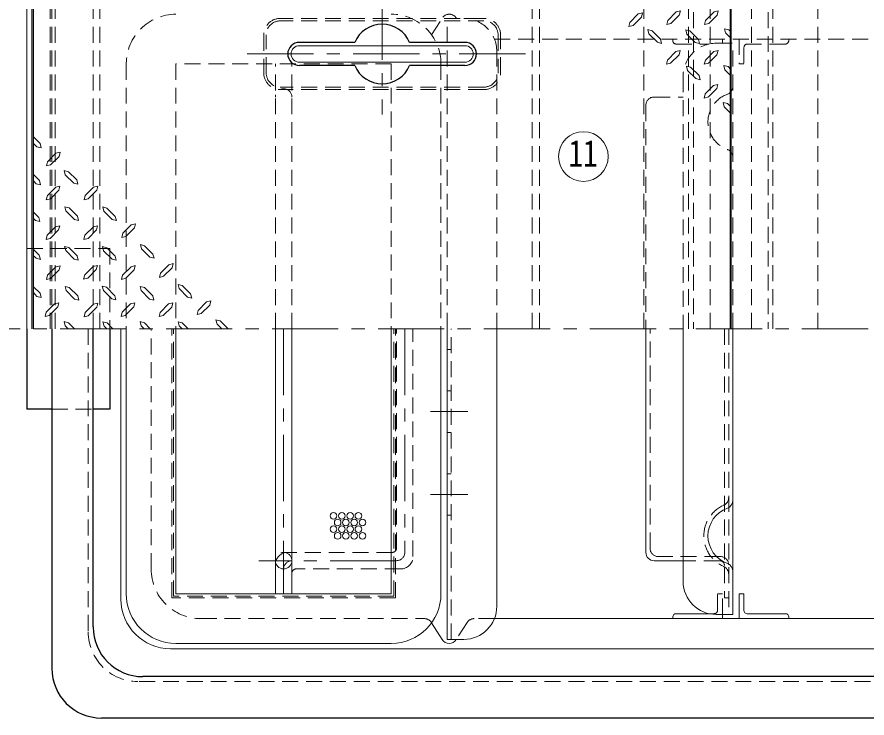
# Model space of a CAD drawing. Units: millimetres at full size, sheet at 1:8; details may follow other scales. Extents: x -1653 to 1587, y -1063 to 1185.
# Drawn here: x -1369 to -855, y 550 to 973 of the extents above; entities that cross this region are included whole.
import ezdxf
from ezdxf.enums import TextEntityAlignment as Align

# ---------------------------------------------------------------- set-up
doc = ezdxf.new("R2010")
doc.units = ezdxf.units.MM
doc.header["$LTSCALE"] = 8
doc.linetypes.add('CHAIN1', pattern=[8, 5, -1, 1, -1])
doc.linetypes.add('DASHED1', pattern=[1.8, 1.2, -0.6])
doc.layers.add('0-0_ﾚｲﾔ1', color=4, linetype='Continuous', lineweight=9)
doc.styles.add('ＭＳ ゴシック', font='')
doc.styles.get('ＭＳ ゴシック').set_extended_font_data('MS Gothic')

msp = doc.modelspace()

# ---------------------------------------------------------------- linework, layer by layer
at = {"layer": '0-0_ﾚｲﾔ1', "color": 7, "lineweight": 18}
for p, q in [((-1362.576, 1035.018), (-1362.576, 785.018)), ((-1359.576, 1032.018), (-1359.576, 785.018)), ((-1098.076, 956.018), (-1198.076, 956.018)), ((-1098.076, 946.018), (-1198.076, 946.018)), ((-1212.576, 785.018), (-1212.576, 645.018)), ((-1202.576, 785.018), (-1202.576, 645.018)), ((-1108.826, 785.018), (-1108.826, 597.518)), ((-1078.826, 785.018), (-1078.826, 617.518)), ((-966.326, 632.518), (-966.326, 785.018)), ((-936.326, 785.018), (-936.326, 681.378)), ((-936.326, 638.658), (-936.326, 612.518)), ((-946.326, 612.518), (-936.326, 612.518)), ((-1098.826, 597.518), (-1108.826, 597.518))]:
    msp.add_line(p, q, dxfattribs=at)
at = {"layer": '0-0_ﾚｲﾔ1', "color": 5, "lineweight": 25}
for p, q in [((-1358.576, 785.018), (-1358.576, 1031.018)), ((-1164.659, 958.018), (-1198.076, 958.018)), ((-1098.076, 958.018), (-1131.493, 958.018)), ((-1164.659, 944.018), (-1198.076, 944.018)), ((-1098.076, 944.018), (-1131.493, 944.018)), ((-1362.576, 785.018), (-1362.576, 736.518)), ((-1347.576, 785.018), (-1347.576, 580.018)), ((-1322.576, 605.018), (-1322.576, 785.018)), ((-1312.576, 785.018), (-1312.576, 736.518)), ((-1347.576, 736.518), (-1362.576, 736.518)), ((-1312.576, 736.518), (-1322.576, 736.518)), ((-582.576, 575.018), (-1292.576, 575.018)), ((-557.576, 550.018), (-1317.576, 550.018))]:
    msp.add_line(p, q, dxfattribs=at)
at = {"layer": '0-0_ﾚｲﾔ1', "color": 1, "lineweight": 40}
msp.add_line((-937.576, 785.018), (-937.576, 1031.018), dxfattribs=at)
at = {"layer": '0-0_ﾚｲﾔ1', "color": 7, "linetype": 'DASHED1', "lineweight": 18}
for p, q in [((-1348.576, 785.018), (-1348.576, 1021.018)), ((-960.076, 1019.418), (-960.076, 785.018)), ((-915.076, 1019.418), (-915.076, 785.018)), ((-1318.576, 785.018), (-1318.576, 991.018)), ((-1057.576, 785.018), (-1057.576, 991.018)), ((-1053.076, 785.018), (-1053.076, 991.018)), ((-990.076, 785.018), (-990.076, 991.018)), ((-950.076, 785.018), (-950.076, 991.018)), ((-925.076, 785.018), (-925.076, 991.018)), ((-885.076, 785.018), (-885.076, 991.018)), ((-1086.576, 972.518), (-1209.576, 972.518)), ((-1086.576, 971.018), (-1209.576, 971.018)), ((-1219.576, 962.518), (-1219.576, 939.518)), ((-1218.076, 939.518), (-1218.076, 962.518)), ((-1078.076, 962.518), (-1078.076, 939.518)), ((-1076.576, 939.518), (-1076.576, 962.518)), ((-1086.576, 931.018), (-1209.576, 931.018)), ((-1086.576, 929.518), (-1209.576, 929.518)), ((-1325.576, 785.018), (-1325.576, 602.018)), ((-1347.576, 736.518), (-1322.576, 736.518)), ((-579.576, 572.018), (-1295.576, 572.018))]:
    msp.add_line(p, q, dxfattribs=at)
at = {"layer": '0-0_ﾚｲﾔ1', "linetype": 'DASHED1'}
for p, q in [((-1345.576, 785.018), (-1345.576, 1018.018)), ((-963.076, 785.018), (-963.076, 1018.018)), ((-912.076, 785.018), (-912.076, 1018.018)), ((-1322.576, 785.018), (-1322.576, 995.018)), ((-1347.576, 785.018), (-1347.576, 990.018)), ((-1118.226, 962.542), (-1111.801, 972.692)), ((-1108.826, 785.018), (-1108.826, 972.518)), ((-1080.286, 960.018), (-794.867, 960.018)), ((-972.576, 959.018), (-972.576, 960.018)), ((-942.576, 960.018), (-942.576, 957.518)), ((-902.576, 959.018), (-902.576, 960.018)), ((-970.576, 957.018), (-950.77, 957.018)), ((-946.326, 957.518), (-936.326, 957.518)), ((-936.326, 785.018), (-936.326, 957.518)), ((-929.576, 955.018), (-929.576, 945.018)), ((-904.576, 957.018), (-927.576, 957.018)), ((-1078.826, 785.018), (-1078.826, 952.518)), ((-1302.576, 945.018), (-1302.576, 785.018)), ((-1272.576, 945.018), (-1272.576, 785.018)), ((-1142.576, 945.018), (-1272.576, 945.018)), ((-1212.576, 785.018), (-1212.576, 945.018)), ((-1202.576, 785.018), (-1202.576, 945.018)), ((-1142.576, 945.018), (-1142.576, 785.018)), ((-1112.576, 945.018), (-1112.576, 785.018)), ((-966.326, 937.518), (-966.326, 785.018)), ((-983.826, 925.018), (-966.326, 925.018)), ((-988.826, 920.018), (-988.826, 785.018)), ((-1287.576, 640.018), (-1287.576, 785.018)), ((-1275.076, 622.518), (-1275.076, 785.018)), ((-1274.076, 623.518), (-1274.076, 785.018)), ((-1141.076, 623.518), (-1141.076, 785.018)), ((-1140.076, 622.518), (-1140.076, 785.018)), ((-1139.454, 652.518), (-1139.454, 785.018)), ((-1129.454, 647.518), (-1129.454, 785.018)), ((-1106.326, 597.518), (-1106.326, 785.018)), ((-986.326, 652.518), (-986.326, 785.018)), ((-941.326, 785.018), (-941.326, 622.518)), ((-938.826, 785.018), (-938.826, 612.518)), ((-1108.826, 772.518), (-1106.326, 772.518)), ((-1108.826, 747.518), (-1106.326, 747.518)), ((-1108.826, 722.518), (-1106.326, 722.518)), ((-1108.826, 697.518), (-1106.326, 697.518)), ((-1108.826, 672.518), (-1106.326, 672.518)), ((-1141.954, 650.018), (-1205.076, 650.018)), ((-943.826, 647.518), (-981.326, 647.518)), ((-944.326, 645.018), (-966.326, 645.018)), ((-1136.954, 640.018), (-1200.076, 640.018)), ((-1140.076, 622.518), (-1275.076, 622.518)), ((-1141.076, 623.518), (-1274.076, 623.518)), ((-942.576, 625.018), (-945.576, 625.018)), ((-945.576, 615.018), (-945.576, 625.018)), ((-942.576, 612.518), (-942.576, 625.018)), ((-938.826, 622.518), (-941.326, 622.518)), ((-950.77, 613.018), (-947.576, 613.018)), ((-1257.576, 610.018), (-1122.576, 610.018)), ((-1118.352, 607.692), (-1118.226, 607.495)), ((-1096.801, 607.692), (-1103.241, 597.518)), ((-1080.286, 610.018), (-1092.576, 610.018))]:
    msp.add_line(p, q, dxfattribs=at)
at = {"layer": '0-0_ﾚｲﾔ1', "linetype": 'CHAIN1'}
for p, q in [((-1148.076, 987.518), (-1148.076, 914.518)), ((-1061.576, 951.018), (-1234.576, 951.018)), ((-1598.576, 785.018), (-227.576, 785.018)), ((-1207.576, 785.018), (-1207.576, 625.018)), ((-1134.454, 785.018), (-1134.454, 650.018)), ((-1096.326, 735.018), (-1118.826, 735.018)), ((-1096.326, 685.018), (-1118.826, 685.018)), ((-1139.454, 645.018), (-1222.576, 645.018))]:
    msp.add_line(p, q, dxfattribs=at)
at = {"layer": '0-0_ﾚｲﾔ1'}
for p, q in [((-998.527, 970.107), (-999.17, 967.616)), ((-996.599, 968.259), (-991.536, 973.322)), ((-975.625, 971.313), (-976.268, 968.822)), ((-973.697, 969.465), (-968.634, 974.527)), ((-952.724, 971.232), (-953.366, 968.741)), ((-950.795, 969.384), (-945.733, 974.447)), ((-996.599, 968.259), (-999.17, 967.616)), ((-986.956, 963.116), (-987.599, 965.688)), ((-985.108, 965.045), (-987.599, 965.688)), ((-985.108, 965.045), (-980.045, 959.902)), ((-973.697, 969.465), (-976.268, 968.822)), ((-964.054, 963.036), (-964.697, 965.607)), ((-962.206, 964.965), (-964.697, 965.607)), ((-962.206, 964.965), (-957.143, 959.822)), ((-950.795, 969.384), (-953.366, 968.741)), ((-938.822, 965.607), (-941.393, 966.25)), ((-940.75, 963.679), (-941.393, 966.25)), ((-938.822, 965.607), (-937.576, 964.362)), ((-986.956, 963.116), (-981.893, 958.054)), ((-980.045, 959.902), (-979.322, 957.411)), ((-964.054, 963.036), (-958.991, 957.974)), ((-940.75, 963.679), (-937.576, 960.505)), ((-979.322, 957.411), (-981.893, 958.054)), ((-956.42, 957.331), (-958.991, 957.974)), ((-957.143, 959.822), (-956.42, 957.331)), ((-973.858, 945.518), (-968.795, 950.581)), ((-950.956, 945.438), (-945.893, 950.5)), ((-975.786, 947.366), (-976.429, 944.875)), ((-973.858, 945.518), (-976.429, 944.875)), ((-952.884, 947.286), (-953.527, 944.795)), ((-950.956, 945.438), (-953.527, 944.795)), ((-961.804, 943.027), (-964.375, 943.67)), ((-963.652, 941.099), (-964.375, 943.67)), ((-963.652, 941.099), (-958.59, 936.116)), ((-961.804, 943.027), (-956.741, 937.965)), ((-939.224, 943.349), (-941.795, 943.991)), ((-941.072, 941.42), (-941.795, 943.991)), ((-941.072, 941.42), (-937.576, 937.785)), ((-939.224, 943.349), (-937.576, 941.701)), ((-956.018, 935.393), (-958.59, 936.116)), ((-956.741, 937.965), (-956.018, 935.393)), ((-952.965, 926.875), (-947.902, 931.938)), ((-951.036, 925.027), (-946.054, 930.09)), ((-952.965, 926.875), (-953.608, 924.304)), ((-951.036, 925.027), (-953.608, 924.304)), ((-939.625, 921.09), (-942.197, 921.732)), ((-941.474, 919.161), (-942.197, 921.732)), ((-941.474, 919.161), (-937.576, 915.108)), ((-939.625, 921.09), (-937.576, 919.041)), ((-1354.679, 896.875), (-1358.576, 900.929)), ((-1356.527, 894.947), (-1358.576, 896.996)), ((-1356.527, 894.947), (-1353.956, 894.304)), ((-1354.679, 896.875), (-1353.956, 894.304)), ((-1345.116, 891.009), (-1350.099, 885.947)), ((-1343.188, 889.161), (-1348.25, 884.099)), ((-1345.116, 891.009), (-1342.545, 891.732)), ((-1343.188, 889.161), (-1342.545, 891.732)), ((-1355.081, 874.616), (-1358.576, 878.252)), ((-1340.134, 880.643), (-1337.563, 879.92)), ((-1339.411, 878.072), (-1340.134, 880.643)), ((-1334.349, 873.009), (-1339.411, 878.072)), ((-1332.5, 874.938), (-1337.563, 879.92)), ((-1356.929, 872.688), (-1358.576, 874.335)), ((-1356.929, 872.688), (-1354.358, 872.045)), ((-1355.081, 874.616), (-1354.358, 872.045)), ((-1334.349, 873.009), (-1331.777, 872.366)), ((-1332.5, 874.938), (-1331.777, 872.366)), ((-1345.197, 870.599), (-1350.259, 865.536)), ((-1345.197, 870.599), (-1342.625, 871.241)), ((-1343.268, 868.75), (-1342.625, 871.241)), ((-1322.295, 870.518), (-1327.358, 865.456)), ((-1322.295, 870.518), (-1319.724, 871.161)), ((-1320.366, 868.67), (-1319.724, 871.161)), ((-1339.733, 858.706), (-1337.161, 858.063)), ((-1339.009, 856.215), (-1339.733, 858.706)), ((-1332.099, 853), (-1337.161, 858.063)), ((-1316.831, 858.625), (-1314.259, 857.982)), ((-1316.108, 856.134), (-1316.831, 858.625)), ((-1309.197, 852.92), (-1314.259, 857.982)), ((-1355.402, 852.357), (-1358.576, 855.532)), ((-1355.402, 852.357), (-1354.759, 849.786)), ((-1333.947, 851.072), (-1339.009, 856.215)), ((-1332.099, 853), (-1331.456, 850.429)), ((-1311.045, 850.991), (-1316.108, 856.134)), ((-1309.197, 852.92), (-1308.554, 850.349)), ((-1357.331, 850.429), (-1358.576, 851.674)), ((-1357.331, 850.429), (-1354.759, 849.786)), ((-1345.358, 846.652), (-1342.786, 847.295)), ((-1343.429, 844.804), (-1342.786, 847.295)), ((-1333.947, 851.072), (-1331.456, 850.429)), ((-1322.456, 846.572), (-1319.884, 847.215)), ((-1320.527, 844.724), (-1319.884, 847.215)), ((-1311.045, 850.991), (-1308.554, 850.349)), ((-1299.554, 847.777), (-1304.616, 842.715)), ((-1299.554, 847.777), (-1296.983, 848.42)), ((-1297.625, 845.929), (-1296.983, 848.42)), ((-1345.358, 846.652), (-1350.42, 841.59)), ((-1322.456, 846.572), (-1327.518, 841.509)), ((-1355.161, 829.536), (-1358.576, 832.951)), ((-1339.893, 834.759), (-1337.322, 834.116)), ((-1339.17, 832.268), (-1339.893, 834.759)), ((-1334.108, 827.125), (-1339.17, 832.268)), ((-1332.259, 829.054), (-1337.322, 834.116)), ((-1316.991, 834.679), (-1314.42, 834.036)), ((-1316.268, 832.188), (-1316.991, 834.679)), ((-1311.206, 827.045), (-1316.268, 832.188)), ((-1309.358, 828.974), (-1314.42, 834.036)), ((-1294.09, 835.884), (-1291.518, 835.241)), ((-1293.366, 833.393), (-1294.09, 835.884)), ((-1288.304, 828.25), (-1293.366, 833.393)), ((-1286.456, 830.179), (-1291.518, 835.241)), ((-1357.009, 827.607), (-1358.576, 829.174)), ((-1357.009, 827.607), (-1354.438, 826.965)), ((-1355.161, 829.536), (-1354.438, 826.965)), ((-1334.108, 827.125), (-1331.616, 826.482)), ((-1332.259, 829.054), (-1331.616, 826.482)), ((-1311.206, 827.045), (-1308.715, 826.402)), ((-1309.358, 828.974), (-1308.715, 826.402)), ((-1288.304, 828.25), (-1285.813, 827.607)), ((-1286.456, 830.179), (-1285.813, 827.607)), ((-1345.036, 822.465), (-1350.099, 817.402)), ((-1345.036, 822.465), (-1342.465, 823.107)), ((-1343.108, 820.616), (-1342.465, 823.107)), ((-1322.616, 822.625), (-1327.679, 817.563)), ((-1322.616, 822.625), (-1320.045, 823.268)), ((-1320.688, 820.777), (-1320.045, 823.268)), ((-1299.715, 822.545), (-1304.777, 817.482)), ((-1299.715, 822.545), (-1297.143, 823.188)), ((-1297.786, 820.697), (-1297.143, 823.188)), ((-1276.813, 823.75), (-1281.875, 818.688)), ((-1276.813, 823.75), (-1274.241, 824.393)), ((-1274.884, 821.902), (-1274.241, 824.393)), ((-1271.349, 811.857), (-1268.777, 811.215)), ((-1270.625, 809.366), (-1271.349, 811.857)), ((-1263.715, 806.152), (-1268.777, 811.215)), ((-1354.679, 806.554), (-1358.576, 810.451)), ((-1356.527, 804.625), (-1358.576, 806.967)), ((-1354.679, 806.554), (-1353.956, 803.982)), ((-1339.572, 810.572), (-1337, 809.929)), ((-1338.849, 808.081), (-1339.572, 810.572)), ((-1333.786, 802.938), (-1338.849, 808.081)), ((-1331.938, 804.866), (-1337, 809.929)), ((-1317.152, 810.732), (-1314.581, 810.09)), ((-1316.429, 808.241), (-1317.152, 810.732)), ((-1311.366, 803.099), (-1316.429, 808.241)), ((-1309.518, 805.027), (-1314.581, 810.09)), ((-1294.25, 810.652), (-1291.679, 810.009)), ((-1293.527, 808.161), (-1294.25, 810.652)), ((-1288.465, 803.018), (-1293.527, 808.161)), ((-1286.616, 804.947), (-1291.679, 810.009)), ((-1265.563, 804.224), (-1270.625, 809.366)), ((-1263.715, 806.152), (-1263.072, 803.581)), ((-1356.527, 804.625), (-1353.956, 803.982)), ((-1345.84, 800.125), (-1343.268, 800.768)), ((-1343.911, 798.277), (-1343.268, 800.768)), ((-1333.786, 802.938), (-1331.295, 802.295)), ((-1331.938, 804.866), (-1331.295, 802.295)), ((-1311.366, 803.099), (-1308.875, 802.456)), ((-1309.518, 805.027), (-1308.875, 802.456)), ((-1299.956, 800.125), (-1297.384, 800.768)), ((-1298.027, 798.277), (-1297.384, 800.768)), ((-1288.465, 803.018), (-1285.974, 802.375)), ((-1286.616, 804.947), (-1285.974, 802.375)), ((-1265.563, 804.224), (-1263.072, 803.581)), ((-1254.152, 801.25), (-1259.215, 796.188)), ((-1254.152, 801.25), (-1251.581, 801.893)), ((-1252.224, 799.402), (-1251.581, 801.893)), ((-1345.84, 800.125), (-1350.902, 795.063)), ((-1322.375, 799.965), (-1327.438, 794.902)), ((-1322.375, 799.965), (-1319.804, 800.607)), ((-1320.447, 798.116), (-1319.804, 800.607)), ((-1299.956, 800.125), (-1305.018, 795.063)), ((-1277.054, 800.045), (-1282.116, 794.982)), ((-1277.054, 800.045), (-1274.483, 800.688)), ((-1275.125, 798.197), (-1274.483, 800.688)), ((-1340.134, 789.357), (-1337.563, 788.634)), ((-1339.411, 786.786), (-1340.134, 789.357)), ((-1337.643, 785.018), (-1339.411, 786.786)), ((-1333.947, 785.018), (-1337.563, 788.634)), ((-1316.67, 789.197), (-1314.099, 788.554)), ((-1316.027, 786.706), (-1316.67, 789.197)), ((-1314.34, 785.018), (-1316.027, 786.706)), ((-1310.699, 785.018), (-1314.099, 788.554)), ((-1294.25, 789.357), (-1291.679, 788.634)), ((-1293.608, 786.786), (-1294.25, 789.357)), ((-1291.84, 785.018), (-1293.608, 786.786)), ((-1288.063, 785.018), (-1291.679, 788.634)), ((-1271.349, 789.277), (-1268.777, 788.634)), ((-1270.625, 786.786), (-1271.349, 789.277)), ((-1268.858, 785.018), (-1270.625, 786.786)), ((-1265.161, 785.018), (-1268.777, 788.634)), ((-1241.019, 785.018), (-1245.875, 789.759)), ((-1305.788, 621.807), (-1305.788, 785.018)), ((-1302.576, 625.018), (-1302.576, 785.018)), ((-1272.576, 625.018), (-1272.576, 785.018)), ((-1142.576, 625.018), (-1142.576, 785.018)), ((-1112.576, 625.018), (-1112.576, 785.018)), ((-988.826, 650.018), (-988.826, 785.018)), ((-936.326, 638.658), (-936.326, 681.378)), ((-1212.576, 645.018), (-1212.576, 625.018)), ((-1202.576, 645.018), (-1202.576, 625.018)), ((-983.826, 645.018), (-966.326, 645.018)), ((-1142.576, 625.018), (-1272.576, 625.018)), ((-929.576, 615.018), (-929.576, 625.018)), ((-972.576, 611.018), (-972.576, 610.018)), ((-970.576, 613.018), (-950.77, 613.018)), ((-942.576, 610.018), (-942.576, 612.518)), ((-904.576, 613.018), (-927.576, 613.018)), ((-902.576, 611.018), (-902.576, 610.018)), ((-1118.226, 607.495), (-1111.801, 597.344)), ((-1080.286, 610.018), (-794.867, 610.018)), ((-1103.241, 597.518), (-1103.352, 597.344)), ((-599.365, 591.807), (-1275.788, 591.807)), ((-1142.576, 595.018), (-1272.576, 595.018))]:
    msp.add_line(p, q, dxfattribs=at)
for points in [[(-998.527, 970.107), (-993.384, 975.25), (-990.893, 975.893), (-991.536, 973.322)], [(-975.625, 971.313), (-970.483, 976.456), (-967.991, 977.099), (-968.634, 974.527)], [(-952.724, 971.232), (-947.581, 976.375), (-945.09, 977.018), (-945.733, 974.447)], [(-975.786, 947.366), (-970.643, 952.509), (-968.152, 953.152), (-968.795, 950.581)], [(-952.884, 947.286), (-947.741, 952.429), (-945.25, 953.072), (-945.893, 950.5)], [(-947.902, 931.938), (-945.331, 932.661), (-946.054, 930.09)], [(-1348.25, 884.099), (-1350.822, 883.375), (-1350.099, 885.947)], [(-1343.268, 868.75), (-1348.411, 863.607), (-1350.902, 862.965), (-1350.259, 865.536)], [(-1320.366, 868.67), (-1325.509, 863.527), (-1328, 862.884), (-1327.358, 865.456)], [(-1343.429, 844.804), (-1348.572, 839.661), (-1351.063, 839.018), (-1350.42, 841.59)], [(-1320.527, 844.724), (-1325.67, 839.581), (-1328.161, 838.938), (-1327.518, 841.509)], [(-1297.625, 845.929), (-1302.768, 840.786), (-1305.259, 840.143), (-1304.616, 842.715)], [(-1274.884, 821.902), (-1280.027, 816.759), (-1282.518, 816.116), (-1281.875, 818.688)], [(-1343.108, 820.616), (-1348.25, 815.474), (-1350.741, 814.831), (-1350.099, 817.402)], [(-1320.688, 820.777), (-1325.831, 815.634), (-1328.322, 814.991), (-1327.679, 817.563)], [(-1297.786, 820.697), (-1302.929, 815.554), (-1305.42, 814.911), (-1304.777, 817.482)], [(-1343.911, 798.277), (-1349.054, 793.134), (-1351.545, 792.491), (-1350.902, 795.063)], [(-1320.447, 798.116), (-1325.59, 792.974), (-1328.081, 792.331), (-1327.438, 794.902)], [(-1298.027, 798.277), (-1303.17, 793.134), (-1305.661, 792.491), (-1305.018, 795.063)], [(-1275.125, 798.197), (-1280.268, 793.054), (-1282.759, 792.411), (-1282.116, 794.982)], [(-1252.224, 799.402), (-1257.366, 794.259), (-1259.858, 793.616), (-1259.215, 796.188)], [(-1244.831, 785.018), (-1247.724, 787.911), (-1248.447, 790.482), (-1245.875, 789.759)], [(-932.576, 610.018), (-932.576, 625.018), (-929.576, 625.018)]]:
    msp.add_lwpolyline(points, dxfattribs=at)
at = {"layer": '0-0_ﾚｲﾔ1', "linetype": 'DASHED1'}
for points in [[(-932.576, 960.018), (-932.576, 945.018), (-929.576, 945.018)], [(-1362.576, 833.518), (-1312.576, 833.518), (-1312.576, 785.018)]]:
    msp.add_lwpolyline(points, dxfattribs=at)
at = {"layer": '0-0_ﾚｲﾔ1', "color": 7, "lineweight": 18}
msp.add_circle((-1026.552, 889.085), 15, dxfattribs=at)
at = {"layer": '0-0_ﾚｲﾔ1'}
for centre in [(-1177.444, 672.062), (-1172.444, 672.062), (-1167.444, 672.062), (-1162.444, 672.062), (-1174.944, 668.062), (-1169.944, 668.062), (-1164.944, 668.062), (-1159.944, 668.062), (-1177.444, 664.062), (-1172.444, 664.062), (-1167.444, 664.062), (-1162.444, 664.062), (-1174.944, 660.062), (-1169.944, 660.062), (-1164.944, 660.062), (-1159.944, 660.062)]:
    msp.add_circle(centre, 2, dxfattribs=at)
at = {"layer": '0-0_ﾚｲﾔ1', "linetype": 'DASHED1'}
for centre, radius, start, end in [((-1272.576, 945.018), 30, 90, 180), ((-1142.576, 945.018), 30, 0, 90), ((-1107.576, 970.018), 5, 30, 147.66647), ((-1098.826, 952.518), 20, 0, 90), ((-970.576, 959.018), 2, 180, 270), ((-946.326, 937.518), 20, 90, 180), ((-927.576, 955.018), 2, 90, 180), ((-904.576, 959.018), 2, 270, 0), ((-1207.576, 925.018), 5, 0, 180), ((-941.326, 931.378), 5, 289.84334, 0), ((-983.826, 920.018), 5, 90, 180), ((-933.618, 910.018), 17.708, 109.84334, 250.15666), ((-941.326, 888.658), 5, 360, 70.15666), ((-943.826, 683.067), 5, 293.88854, 0), ((-933.618, 660.018), 20.208, 113.88854, 246.11146), ((-1141.954, 652.518), 2.5, 270, 0), ((-981.326, 652.518), 5, 180, 270), ((-1205.076, 642.518), 7.5, 90, 180), ((-1207.576, 645.018), 5, 0, 180), ((-1136.954, 647.518), 7.5, 270, 0), ((-943.826, 642.518), 5, 0, 90), ((-944.326, 642.018), 3, 0, 90), ((-1257.576, 640.018), 30, 180, 270), ((-1200.076, 637.518), 2.5, 90, 180), ((-943.826, 636.969), 5, 0, 66.11146), ((-947.576, 615.018), 2, 270, 0), ((-1122.576, 605.018), 5, 32.33353, 90), ((-1092.576, 605.018), 5, 90, 147.66647)]:
    msp.add_arc(centre, radius, start, end, dxfattribs=at)
at = {"layer": '0-0_ﾚｲﾔ1', "color": 7, "linetype": 'DASHED1', "lineweight": 18}
for centre, radius, start, end in [((-1209.576, 962.518), 10, 90, 180), ((-1209.576, 962.518), 8.5, 90, 180), ((-1086.576, 962.518), 10, 0, 90), ((-1086.576, 962.518), 8.5, 0, 90), ((-1209.576, 939.518), 10, 180, 270), ((-1209.576, 939.518), 8.5, 180, 270), ((-1086.576, 939.518), 10, 270, 0), ((-1086.576, 939.518), 8.5, 270, 0), ((-1295.576, 602.018), 30, 180, 270)]:
    msp.add_arc(centre, radius, start, end, dxfattribs=at)
at = {"layer": '0-0_ﾚｲﾔ1', "color": 5, "lineweight": 25}
for centre, radius, start, end in [((-1148.076, 951.018), 18, 22.88538, 157.11462), ((-1198.076, 951.018), 7, 90, 270), ((-1098.076, 951.018), 7, 270, 90), ((-1148.076, 951.018), 18, 202.88538, 337.11462), ((-1292.576, 605.018), 30, 180, 270), ((-1317.576, 580.018), 30, 180, 270)]:
    msp.add_arc(centre, radius, start, end, dxfattribs=at)
at = {"layer": '0-0_ﾚｲﾔ1', "color": 7, "lineweight": 18}
for centre, radius, start, end in [((-1198.076, 951.018), 5, 90, 270), ((-1098.076, 951.018), 5, 270, 90), ((-941.326, 681.378), 5, 289.84334, 0), ((-933.618, 660.018), 17.708, 109.84334, 250.15666), ((-1207.576, 645.018), 5, 180, 0), ((-941.326, 638.658), 5, 0, 70.15666), ((-946.326, 632.518), 20, 180, 270), ((-1098.826, 617.518), 20, 270, 0)]:
    msp.add_arc(centre, radius, start, end, dxfattribs=at)
at = {"layer": '0-0_ﾚｲﾔ1', "linetype": 'CHAIN1'}
for centre, start, end in [((-1139.454, 650.018), 270, 0), ((-1202.576, 640.018), 90, 180)]:
    msp.add_arc(centre, 5, start, end, dxfattribs=at)
at = {"layer": '0-0_ﾚｲﾔ1'}
for centre, radius, start, end in [((-983.826, 650.018), 5, 180, 270), ((-1275.788, 621.807), 30, 180, 270), ((-1272.576, 625.018), 30, 180, 270), ((-1142.576, 625.018), 30, 270, 0), ((-970.576, 611.018), 2, 90, 180), ((-927.576, 615.018), 2, 180, 270), ((-904.576, 611.018), 2, 0, 90), ((-1107.576, 600.018), 5, 212.33353, 327.66647)]:
    msp.add_arc(centre, radius, start, end, dxfattribs=at)

# ---------------------------------------------------------------- texts
at = {"layer": '0-0_ﾚｲﾔ1', "color": 7, "style": 'ＭＳ ゴシック', "width": 0.8}
msp.add_text('11', height=16.13, dxfattribs=at).set_placement((-1035.552, 878.085), align=Align.BOTTOM_LEFT)

doc.saveas('drawing.dxf')
